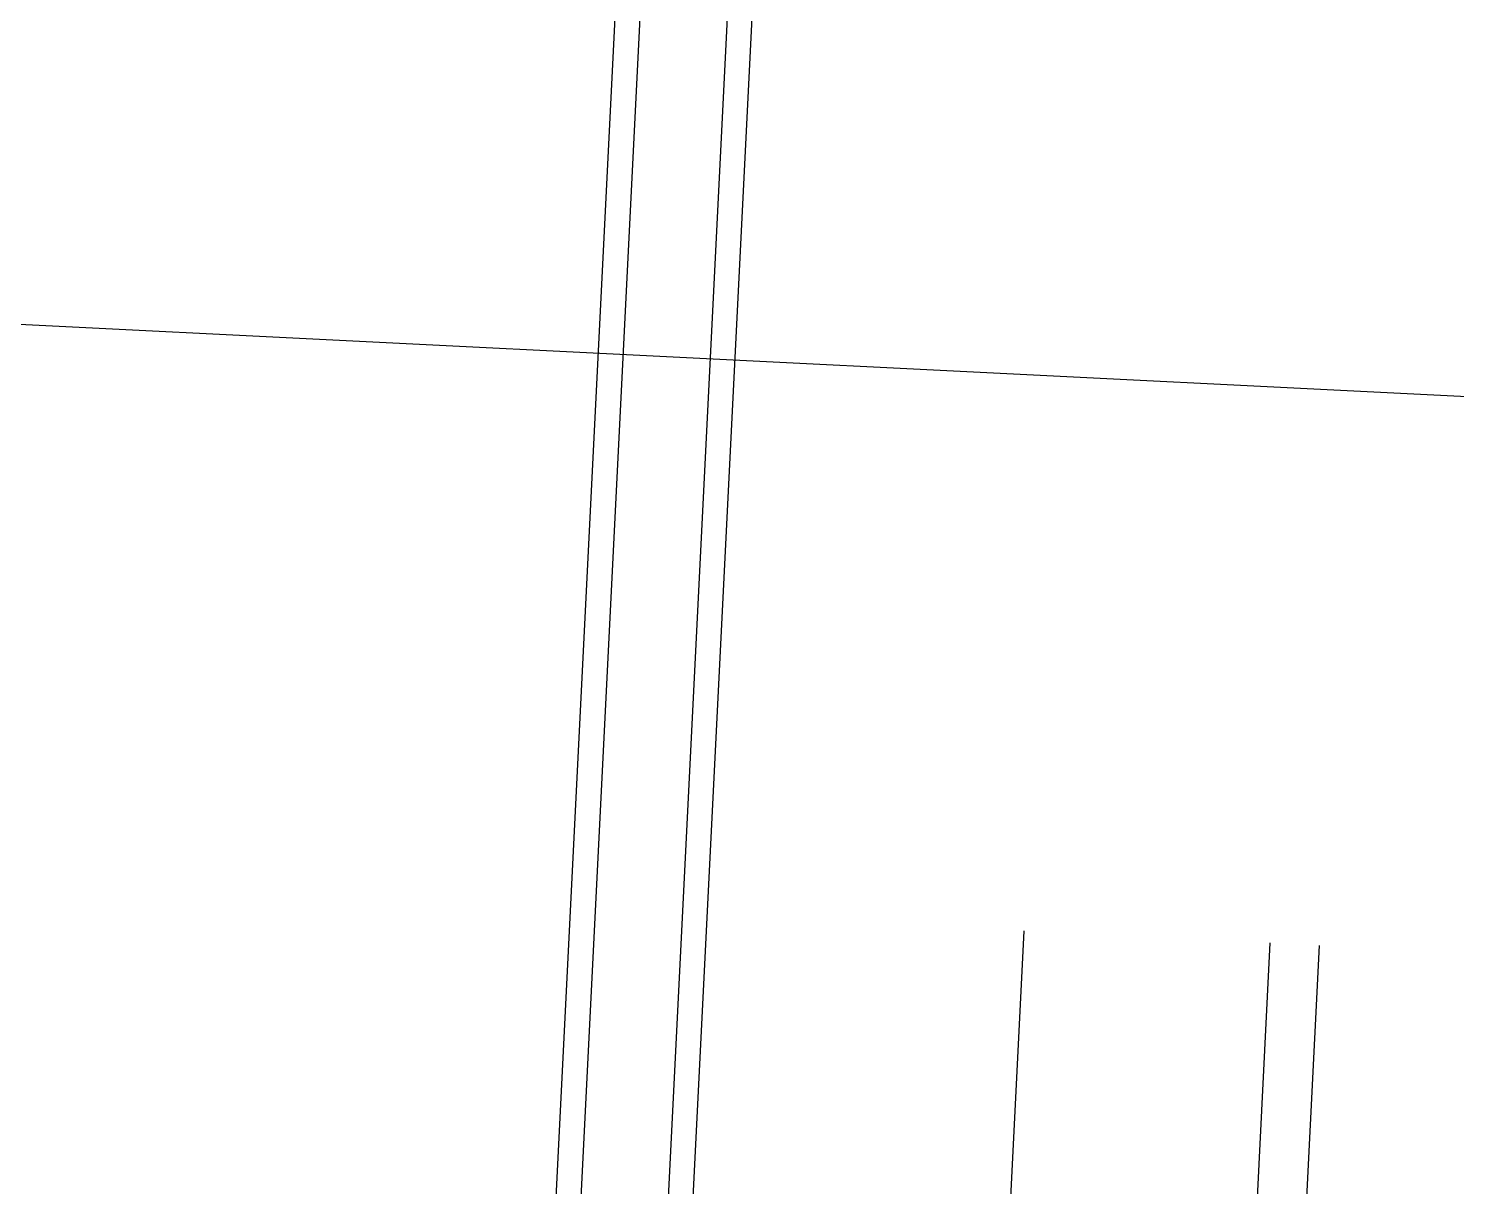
# Model space of a CAD drawing. Extents: x 549999 to 550212, y 1838161 to 1838467.
# Drawn here: x 550101.83 to 550119.22, y 1838245.04 to 1838259.14 of the extents above; entities that cross this region are included whole.
import ezdxf

# ---------------------------------------------------------------- set-up
doc = ezdxf.new("R2010")
doc.units = 0
for name, color, linetype in [('Level 18', 7, 'Continuous'), ('Level 20', 7, 'Continuous'), ('Level 35', 7, 'Continuous')]:
    doc.layers.add(name, color=color, linetype=linetype)

msp = doc.modelspace()

# ---------------------------------------------------------------- linework, layer by layer
at = {"layer": 'Level 18'}
for p, q in [((550113.308, 1838235.218), (550113.955, 1838248.155)), ((550116.304, 1838235.068), (550116.951, 1838248.005)), ((550116.903, 1838235.038), (550117.55, 1838247.975))]:
    msp.add_line(p, q, dxfattribs=at)
at = {"layer": 'Level 20'}
for p, q in [((550107.55, 1838230.807), (550112.123, 1838322.282)), ((550107.85, 1838230.792), (550112.423, 1838322.267)), ((550107.024, 1838192.936), (550111.597, 1838284.412)), ((550107.324, 1838192.921), (550111.897, 1838284.397)), ((550106.995, 1838192.343), (550111.568, 1838283.819)), ((550107.294, 1838192.328), (550111.867, 1838283.804))]:
    msp.add_line(p, q, dxfattribs=at)
at = {"layer": 'Level 35'}
msp.add_lwpolyline([(550100.193, 1838226.802), (550140.839, 1838224.77), (550142.276, 1838253.512), (550101.63, 1838255.544)], close=True, dxfattribs=at)

doc.saveas('drawing.dxf')
